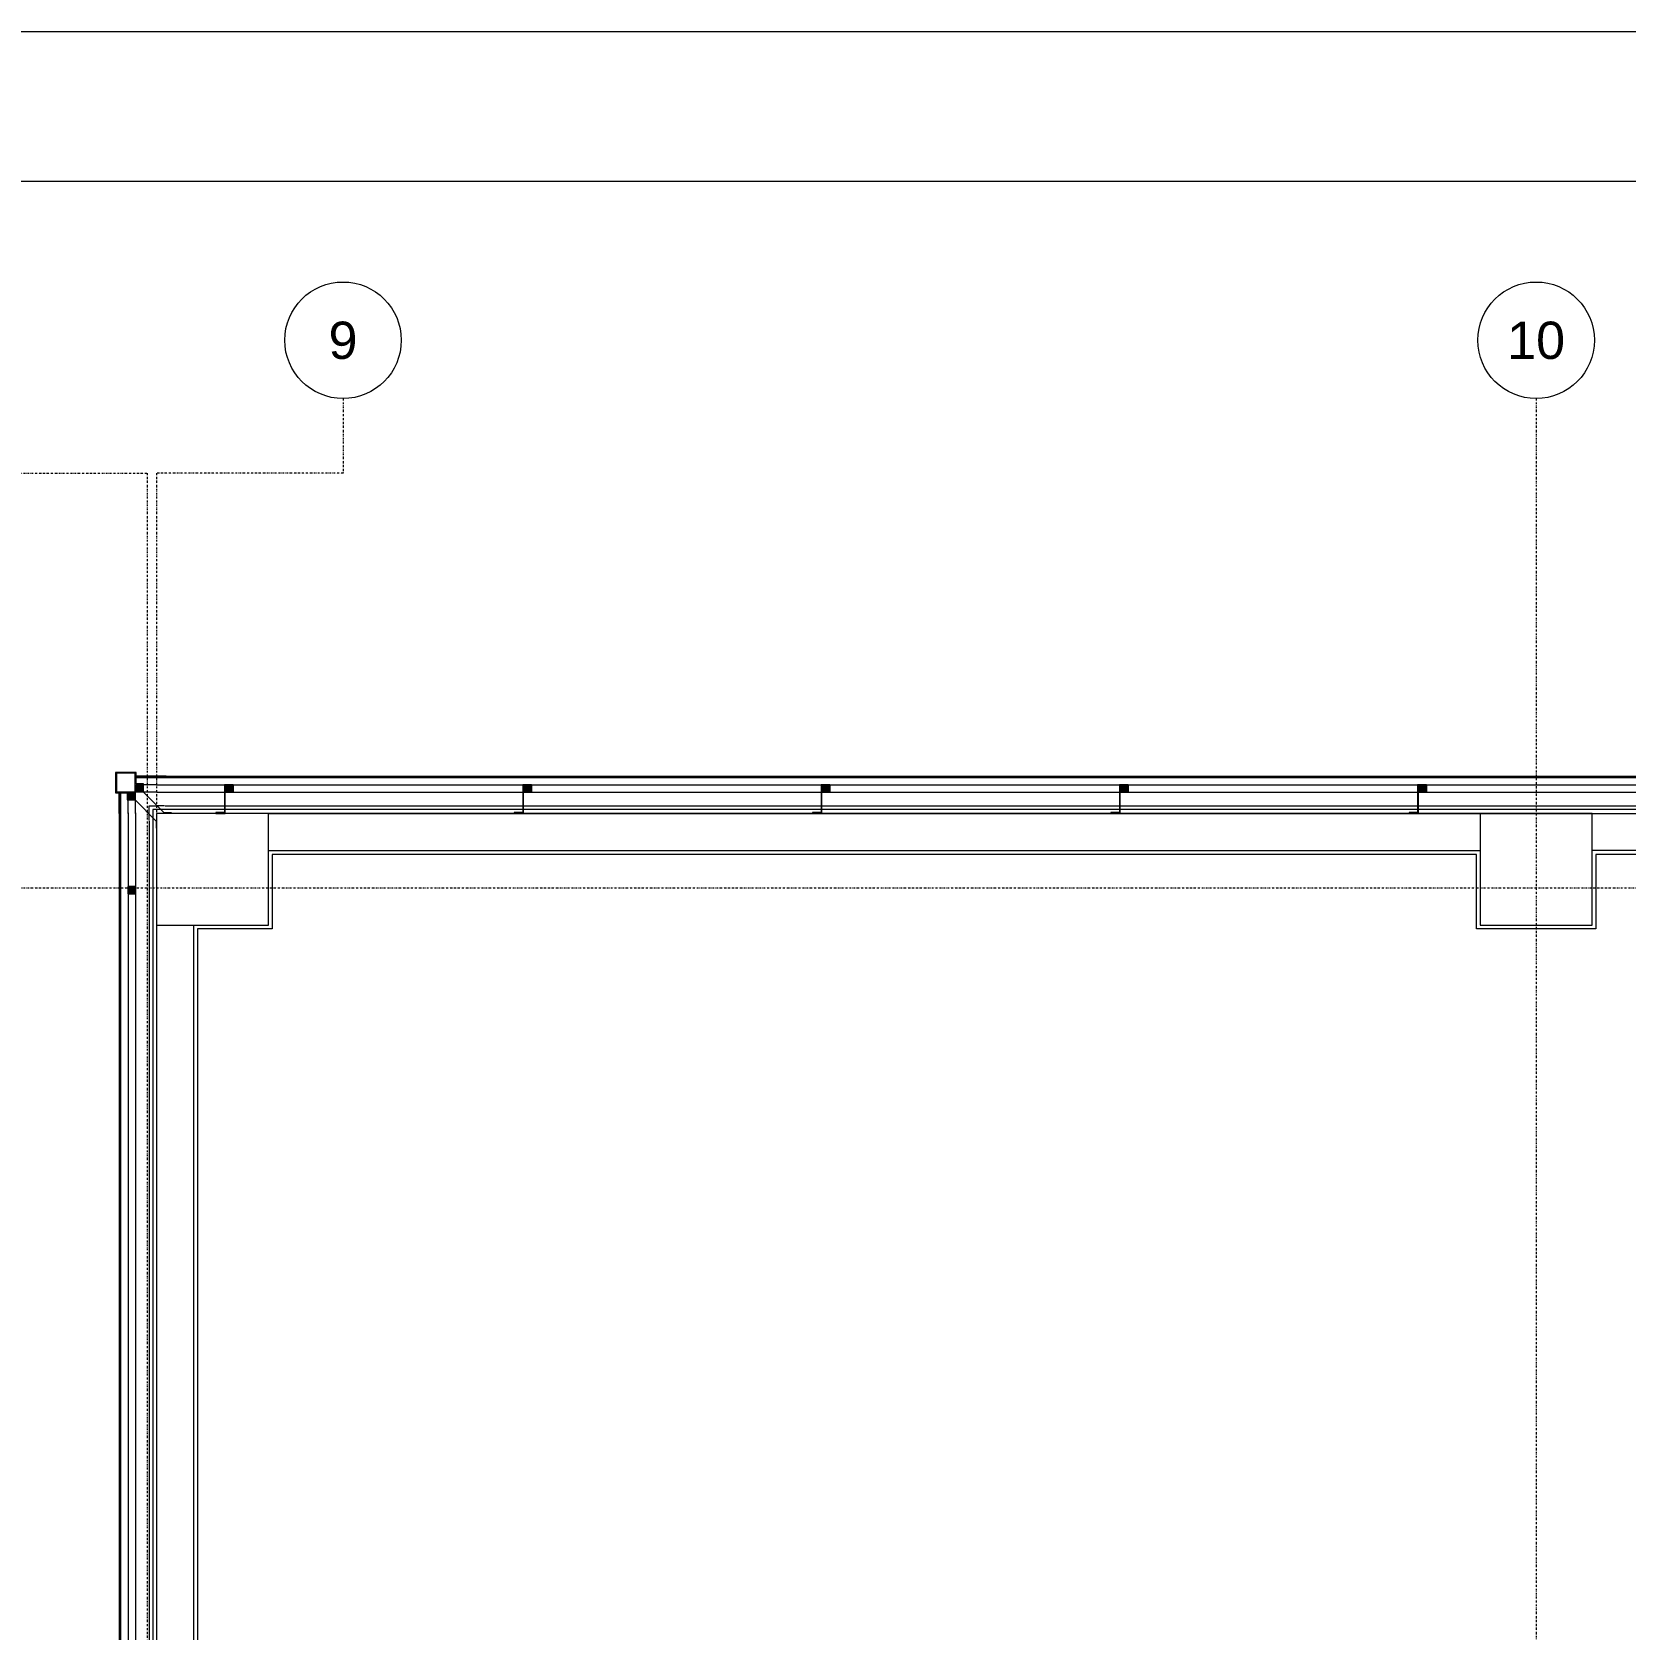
# Model space of a CAD drawing. Extents: x -1907 to 11890, y 0 to 8298.
# Drawn here: x 7628 to 8483, y 3348 to 4205 of the extents above; entities that cross this region are included whole.
import ezdxf
from ezdxf.enums import TextEntityAlignment as Align

# ---------------------------------------------------------------- set-up
doc = ezdxf.new("R2010")
doc.units = 0
doc.header["$MEASUREMENT"] = 0
doc.linetypes.add('DASHDOT', pattern=[1, 0.5, -0.25, 0, -0.25])
doc.layers.get('0').update_dxf_attribs({"color": 9, "lineweight": 9})
for name, color, linetype, lineweight in [('00', 9, 'Continuous', 9), ('01', 9, 'Continuous', 9), ('06D', 9, 'Continuous', 9), ('10', 9, 'Continuous', 9), ('14', 9, 'Continuous', 9), ('24', 9, 'DASHDOT', 9), ('33', 9, 'BATTING', 9), ('40A', 9, 'Continuous', 9)]:
    doc.layers.add(name, color=color, linetype=linetype, lineweight=lineweight)
doc.styles.add('$1$Arial', font='arial.ttf', dxfattribs={"height": 2.5})
doc.linetypes.add('BATTING', pattern='A,0.0001,-0.1,[134,ltypeshp.shx,S=0.1,R=0,X=-0.1,Y=0],-0.2,[134,ltypeshp.shx,S=0.1,R=180,X=0.1,Y=0],-0.1', length=0.4001)

# ---------------------------------------------------------------- blocks, each defined once
blk = doc.blocks.new('$0$0_aks')
at = {"linetype": 'Continuous'}
blk.add_circle((0, 0), 3.125, dxfattribs=at)
at = {"style": '$1$Arial'}
blk.add_attdef('AKS', text='', height=2.5, dxfattribs=at).set_placement((0, 0), align=Align.MIDDLE_CENTER)
blk = doc.blocks.new('p-s-profil')
at = {"layer": '10'}
blk.add_lwpolyline([(9, 15.3), (4.6, 15.3), (4.6, 0.4), (0, 0.4), (0, 0), (5, 0), (5, 14.9), (9, 14.9), (9, 15.3)], dxfattribs=at)
blk.add_lwpolyline([(9, 15.3), (4.6, 15.3), (4.6, 0.4), (0, 0.4), (0, 0), (5, 0), (5, 14.9), (9, 14.9), (9, 15.3)], dxfattribs=at)
blk = doc.blocks.new('p-kutu_profil_40x40')
h = blk.add_hatch(color=256)
h.dxf.hatch_style = 1
h.paths.add_polyline_path([(0, 0), (4, 0), (4, 4), (0, 4)])
h = blk.add_hatch(color=255)
h.dxf.hatch_style = 1
h.paths.add_polyline_path([(0, 0), (4, 0), (4, 4), (0, 4)])
blk.add_lwpolyline([(0, 0), (4, 0), (4, 4), (0, 4)], close=True)
at = {"layer": '10'}
for points in [[(0, 4), (4, 4), (4, 0), (0, 0)], [(0, 4), (4, 4), (4, 0), (0, 0)], [(0, 0), (4, 0), (4, 4), (0, 4)], [(0.3, 3.7), (3.7, 3.7), (3.7, 0.3), (0.3, 0.3)], [(0.3, 3.7), (3.7, 3.7), (3.7, 0.3), (0.3, 0.3)]]:
    blk.add_lwpolyline(points, close=True, dxfattribs=at)
blk = doc.blocks.new('prf-10x10')
h = blk.add_hatch(color=255)
h.dxf.hatch_style = 1
h.paths.add_polyline_path([(-5, -5), (5, -5), (5, 5), (-5, 5)])
at = {"layer": '10'}
blk.add_lwpolyline([(-5, -5), (5, -5), (5, 5), (-5, 5)], close=True, dxfattribs=at)
blk = doc.blocks.new('p-kose-trapez')
at = {"layer": '06D'}
for points in [[(-21.96, -6.51), (-14.31, -6.51)], [(-21.96, -10.51), (-14.32, -10.51)], [(-10.51, -21.96), (-10.51, -14.32)], [(-6.51, -21.96), (-6.51, -14.31)], [(-17.81, -21.96), (-17.81, -17.81), (-21.96, -17.81)]]:
    blk.add_lwpolyline(points, dxfattribs=at)
at = {"layer": '10'}
for points in [[(-29.8, -21.51), (-25.92, -21.51), (-14.8, -10.39), (-14.8, -6), (-10.81, -6), (-10.81, 0.19), (0.19, 0.19), (0.19, -10.81), (-6, -10.81), (-6, -14.61), (-10.38, -14.61), (-21.51, -25.94), (-21.51, -29.81)], [(-22.96, -1.81), (-10.81, -1.81)], [(-22.96, -2.51), (-10.81, -2.51)], [(-10.31, -6.51), (-10.31, -6.51), (-10.31, -0.32), (-0.31, -0.32), (-0.31, -10.32), (-6.5, -10.32), (-6.5, -10.32)], [(-2.51, -21.96), (-2.51, -10.81)], [(-1.81, -21.96), (-1.81, -10.81)]]:
    blk.add_lwpolyline(points, dxfattribs=at)
at = {"layer": '10', "xscale": 0.4, "yscale": 0.4, "rotation": 90}
for p in [(-12.31, -8.51), (-8.31, -12.32)]:
    blk.add_blockref('prf-10x10', p, dxfattribs=at)

msp = doc.modelspace()

# ---------------------------------------------------------------- linework, layer by layer
at = {"layer": '00'}
for points in [[(8405.06, 3785.87), (8405.06, 3785.87), (7755.06, 3785.87)], [(7755.06, 3765.87), (7755.06, 3785.87)], [(8405.06, 3785.87), (8405.06, 3765.87)], [(7755.06, 3765.87), (7755.06, 3765.87), (8405.06, 3765.87), (8405.06, 3765.87)], [(7695.06, 3725.87), (7695.06, 3725.87), (7695.06, 2975.87)], [(7695.06, 3725.87), (7715.06, 3725.87)], [(7715.06, 2975.87), (7715.06, 2975.87), (7715.06, 3725.87), (7715.06, 3725.87)]]:
    msp.add_lwpolyline(points, dxfattribs=at)
msp.add_lwpolyline([(8830.06, 3505.87), (8830.06, 3765.87), (8465.06, 3765.87), (8465.06, 3785.87), (9095.06, 3785.87), (9095.06, 3765.87), (9085.06, 3765.87), (9085.06, 3765.87), (9085.06, 3765.87), (9085.06, 3765.87), (8845.06, 3765.87), (8845.06, 3505.87)], close=True, dxfattribs=at)
at = {"layer": '01'}
for points in [[(7695.06, 3725.87), (7755.06, 3725.87), (7755.06, 3785.87), (7695.06, 3785.87)], [(8405.06, 3725.87), (8465.06, 3725.87), (8465.06, 3785.87), (8405.06, 3785.87)]]:
    msp.add_lwpolyline(points, close=True, dxfattribs=at)
at = {"layer": '06D'}
for points in [[(7695.21, 3801.17), (7687.75, 3801.17)], [(7695.21, 3797.17), (7687.76, 3797.17)], [(7695.21, 3801.17), (9155.06, 3801.17)], [(7695.21, 3797.17), (9155.06, 3797.17)], [(7679.76, 3785.72), (7679.76, 3793.18)], [(7683.76, 3785.72), (7683.76, 3793.17)], [(7691.06, 3785.72), (7691.06, 3789.87), (7695.21, 3789.87)], [(7699.21, 3789.87), (7699.21, 3789.87), (7695.21, 3789.87)], [(7699.61, 3789.87), (9155.06, 3789.87)], [(7679.76, 3786.22), (7679.76, 2318.87)], [(7683.76, 3786.22), (7683.76, 2318.87)], [(7691.06, 3782.22), (7691.06, 3782.22), (7691.06, 3786.22)], [(7691.06, 3781.82), (7691.06, 2309.53)], [(7755.06, 3785.87), (9155.46, 3785.87)], [(7695.06, 3725.87), (7695.06, 2316.02)]]:
    msp.add_lwpolyline(points, dxfattribs=at)
at = {"layer": '10'}
for points in [[(7684.25, 3805.87), (9150.06, 3805.87)], [(7700.21, 3805.87), (7684.25, 3805.87)], [(7684.25, 3805.17), (9150.06, 3805.17)], [(7700.21, 3805.17), (7695.06, 3805.17)], [(7675.06, 3796.68), (7675.06, 2319.53)], [(7675.76, 3796.68), (7675.76, 2319.53)]]:
    msp.add_lwpolyline(points, dxfattribs=at)
at = {"layer": '14'}
msp.add_lwpolyline([(8670.36, 2708.87), (8553.06, 2708.87), (8553.06, 2922.87), (8718.06, 2922.87), (8718.06, 3507.87), (8828.06, 3507.87), (8828.06, 3763.87), (8467.06, 3763.87), (8467.06, 3723.87), (8403.06, 3723.87), (8403.06, 3763.87), (7757.06, 3763.87), (7757.06, 3723.87), (7717.06, 3723.87), (7717.06, 2977.87), (7757.06, 2977.87), (7757.06, 2913.87), (7717.06, 2913.87), (7717.06, 2578.87)], dxfattribs=at)
at = {"layer": '24', "ltscale": 2}
for points in [[(7590.06, 4008.37), (7590.06, 3968.37), (7690.06, 3968.37), (7690.06, 200.84)], [(7795.06, 4008.37), (7795.06, 3968.37), (7695.06, 3968.37), (7695.06, 200.84)], [(8435.06, 4008.37), (8435.06, 4008.37), (8435.06, 160.84)], [(7012.53, 3745.87), (10535.06, 3745.87)]]:
    msp.add_lwpolyline(points, dxfattribs=at)
at = {"layer": '33', "ltscale": 0.2, "flags": 128}
msp.add_lwpolyline([(9155.06, 3787.87), (7693.06, 3787.87), (7693.06, 2309.53)], dxfattribs=at)
at = {"layer": '40A'}
for points in [[(11890, 4205), (5945, 4205), (5945, 0), (11890, 0)], [(11350.06, 80), (6025, 80), (6025, 4125), (11350.06, 4125)]]:
    msp.add_lwpolyline(points, close=True, dxfattribs=at)

# ---------------------------------------------------------------- block references
at = {"xscale": -1}
msp.add_blockref('p-kose-trapez', (7673.25, 3807.68), dxfattribs=at)
for p in [(7726.91, 3785.87), (7886.91, 3785.87), (8046.91, 3785.87), (8206.91, 3785.87), (8366.91, 3785.87)]:
    msp.add_blockref('p-s-profil', p)
at = {"extrusion": (0, 0, -1), "zscale": -1}
for p in [(-7736.21, 3797.17), (-7896.21, 3797.17), (-8056.21, 3797.17), (-8216.21, 3797.17), (-8376.21, 3797.17)]:
    msp.add_blockref('p-kutu_profil_40x40', p, dxfattribs=at)
at = {"color": 6, "ltscale": 10}
msp.add_blockref('p-s-profil', (8206.91, 3785.87), dxfattribs=at)
at = {"color": 6, "ltscale": 10, "extrusion": (0, 0, -1), "zscale": -1}
msp.add_blockref('p-kutu_profil_40x40', (-8216.21, 3797.17), dxfattribs=at)
at = {"rotation": 90}
msp.add_blockref('p-kutu_profil_40x40', (7683.76, 3742.67), dxfattribs=at)
at = {"layer": '24'}
ref = msp.add_blockref('$0$0_aks', (7795.06, 4039.62), dxfattribs=dict(at, xscale=10, yscale=10, zscale=10))
ref.add_attrib('AKS', '9', dxfattribs={"layer": '0', "height": 20, "style": '$1$Arial'}).set_placement((7795.06, 4039.62), align=Align.MIDDLE_CENTER)
ref = msp.add_blockref('$0$0_aks', (8435.06, 4039.62), dxfattribs=dict(at, xscale=10, yscale=10, zscale=10))
ref.add_attrib('AKS', '10', dxfattribs={"layer": '0', "height": 20, "style": '$1$Arial'}).set_placement((8435.06, 4039.62), align=Align.MIDDLE_CENTER)

doc.saveas('drawing.dxf')
